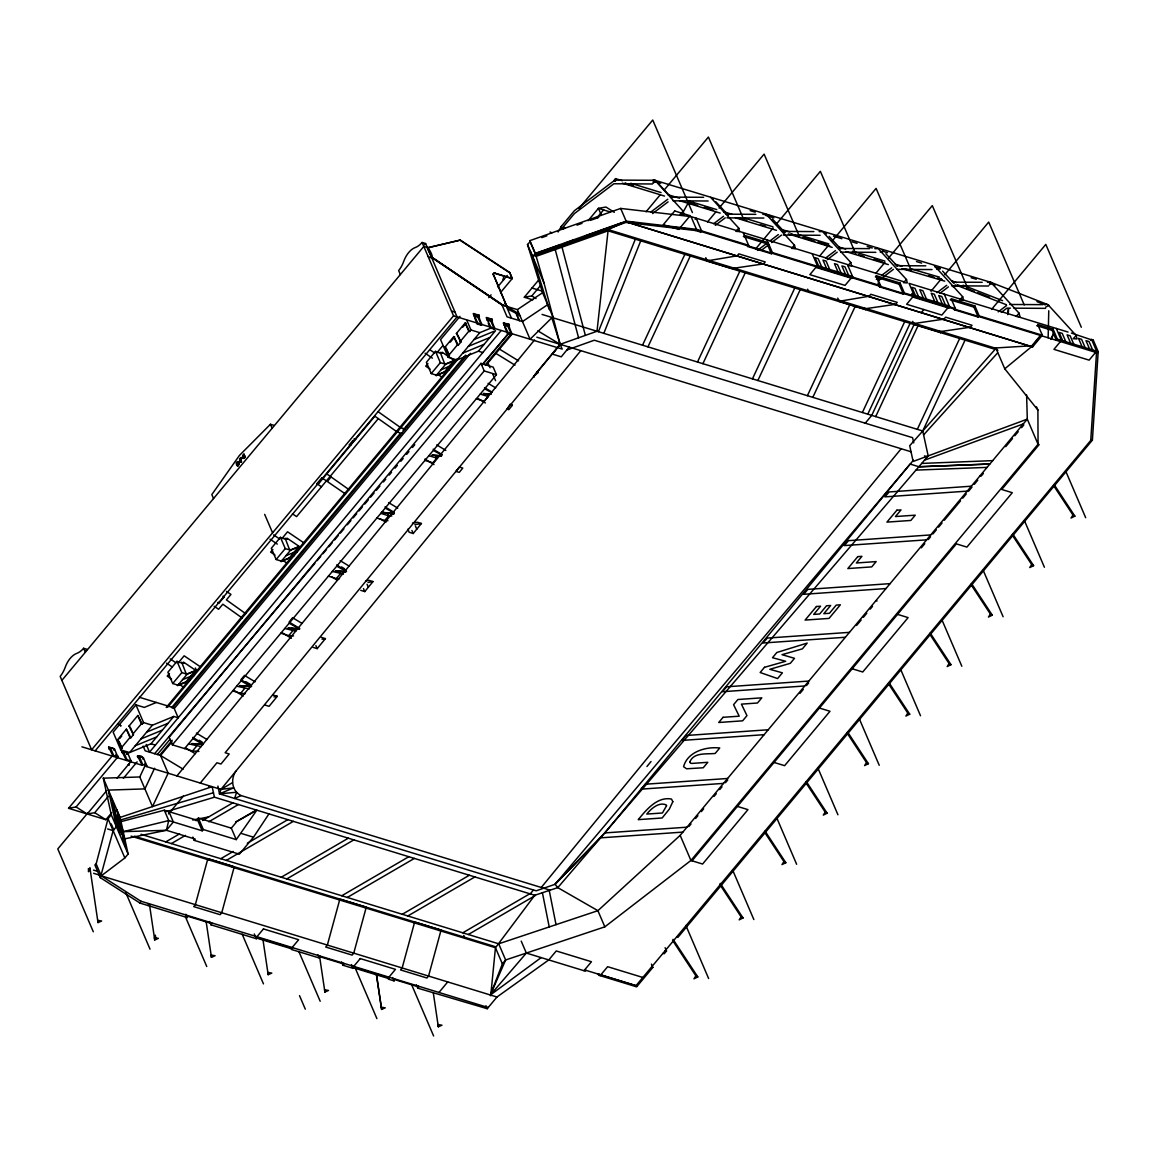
<?xml version="1.0" encoding="UTF-8"?>
<svg xmlns="http://www.w3.org/2000/svg" width="1156" height="1156" viewBox="0 0 1156 1156"><rect width="100%" height="100%" fill="white"/><g stroke="black" fill="none" stroke-linecap="round" stroke-linejoin="round"><path stroke-width="1.5" d="M119.082 823.896L118.765 822.696L120.094 827.898M1048.145 337.783L1048.767 310.762M615.541 178.631L615.454 181.333L613.908 180.582L615.541 178.631L622.289 180.697M1093.041 340.355L1071.381 333.072M635.352 986.444L1090.744 440.436L1096.524 352.609L1098.157 352.291M676.636 936.952L677.907 937.343L1092.391 440.118L1098.2 351.655L1093.085 339.719M1007.7 314.605L1008.191 309.273M1008.191 313.97L1008.697 308.594M238.541 463.513L238.223 464.51M242.63 456.533L243.396 454.539M131.105 836.149L495.447 947.703L490.722 995.778M995.128 349.343L608.056 230.824L597.002 331.252L560.154 344.329L535.214 374.241M965.072 340.139L922.748 431L928.167 455.883L557.784 887.635L550.068 890.163L241.156 795.574C231.894 791.296 230.362 779.173 235.81 771.254M244.335 458.094C246.459 454.814 244.176 458.238 243.107 456.765M245.072 456.1L243.555 457.501M196.115 820.774L198.384 818.058L203.283 829.517L202.213 830.803L168.733 820.558L123.23 831.67C112.421 803.507 122.406 838.216 124.79 838.837L166.406 830.283L168.733 820.558L164.297 810.212L120.874 821.67M187.879 915.595L187.243 917.561L140.064 903.111L100.341 877.679L94.893 864.963L96.15 863.922L108.028 818.723L111.279 814.807L103.289 778.176L139.789 776.962L145.743 764.246M154.586 768.234L144.905 788.898L108.404 790.097L116.395 826.742L113.144 830.644L100.341 877.679M682.864 832.103L600.528 837.854L555.053 884.311L536.196 890.814L219.51 793.84L220.941 789.389L580.818 350.658M148.141 905.596L148.777 903.616M244.884 456.042L244.956 457.285M1036.527 406.84L1037.9 410.033L1038.059 444.251L690.927 860.469L604.834 926.852L505.634 959.971L502.383 963.887L490.375 994.984L541.167 957.602M598.403 331.685L635.323 239.176M603.822 333.347L640.727 240.838M140.064 903.111L140.859 901.203L101.266 875.843L96.15 863.922M563.275 228.787L563.882 227.313L564.749 228.108M642.534 345.196L684.858 254.349M647.952 346.858L690.277 256.011M697.501 362.03L739.826 271.183M702.906 363.692L745.23 272.83M752.455 378.865L794.779 288.003M757.874 380.512L800.198 289.665M807.408 395.684L849.732 304.837M812.827 397.346L855.151 306.485M862.376 412.519L904.7 321.657M867.78 414.166L910.104 323.319M940.984 331.512L940.464 332.61L940.984 331.512L970.39 327.22L972.023 325.269L945.622 317.178L943.99 319.128L914.584 323.434L871.74 415.38L865.237 423.183M875.699 416.594L918.023 325.746M917.329 429.338L959.653 338.491M1050.905 339.04L1053.853 332.769M1051.079 339.445L1054.026 333.159M682.43 213.34L688.254 202.864M558.102 231.995L561.296 226.431L574.402 210.724L614.949 180.09L654.961 180.307L990.909 282.353L1048.001 304.678L1076.207 335.543L1077.002 338.925L1073.245 338.679L1076.207 335.543M672.561 940.363L695.883 975.837L693.976 978.814L697.805 976.936L673.067 939.322M719.74 884.354L741.126 916.867L739.204 919.844L743.033 917.965L720.289 883.372M764.492 832.06L783.927 861.625L782.005 864.601L785.834 862.723L765.07 831.121M805.775 782.554L825.211 812.119L823.303 815.096L827.132 813.203L806.353 781.615M847.073 733.049L866.509 762.599L864.587 765.575L868.416 763.697L847.651 732.109M888.357 683.528L907.792 713.093L905.885 716.07L909.714 714.191L888.935 682.589M929.655 634.023L949.09 663.587L947.169 666.564L951.012 664.671L930.233 633.083M970.953 584.517L990.389 614.067L988.467 617.044L992.296 615.165L971.531 583.578M1012.237 534.997L1031.672 564.562L1029.765 567.538L1033.594 565.66L1012.815 534.058M1053.535 485.491L1072.97 515.056L1071.048 518.033L1074.878 516.14L1054.113 484.552M203.283 829.517L236.243 839.603L256.82 810.168L235.636 822.104L256.372 810.038M192.835 837.088L194.237 840.369L239.335 854.183L253.496 837.204L268.958 813.882M243.367 455.247C244.682 455.074 243.945 453.138 244.263 454.583M244.971 457.617L243.786 458.412M134.313 836.149L207.863 858.677L195.35 904.657L193.717 906.607L220.117 914.685L221.75 912.734L234.263 866.754L339.878 899.093L327.35 945.073L325.717 947.024L352.118 955.102L353.75 953.151L366.279 907.171L414.672 921.997L402.158 967.977L400.525 969.927L426.925 978.005L428.558 976.054L441.072 930.074L496.097 946.923L534.766 895.279L550.068 890.163M503.886 279.477L503.192 279.68L503.77 278.047M176.94 775.907L534.534 339.965M200.277 783.06L216.923 762.772L220.969 764.015L229.191 753.987L225.145 752.744L560.154 344.329L544.086 283.249L535.3 253.381L529.853 240.665L620.685 208.427L691.042 216.62L847.42 264.507L852.882 277.223L880.612 285.72L879.629 286.89L903.4 294.159L904.368 292.988L900.119 283.047L876.349 275.778L875.381 276.949L899.137 284.217L903.4 294.159M273.25 695.059L277.296 696.302L269.088 706.316L265.042 705.073M313.146 647.389L317.192 648.632L325.414 638.618L321.368 637.375M360.73 590.34L364.776 591.583L372.998 581.569L368.952 580.326L365.657 580.919M407.866 529.231L409.166 532.266L413.212 533.508L421.434 523.495L417.374 522.252L412.432 523.133M569.229 347.103L561.252 356.828L552.452 354.126L560.154 344.329L551.86 317.871M541.268 887.461L901.16 448.745M646.941 766.515L651.016 761.529M604.834 926.852L597.898 910.682L557.784 887.635L555.053 884.311L604.761 832.927L910.162 464.062L918.89 466.735L989.868 464.018L918.904 466.807M238.541 461.562C240.968 463.802 236.359 469.206 236.301 462.877L237.645 461.678M239.567 458.975L240.997 457.516L240.304 458.918L240.795 459.698L241.546 458.788L240.853 460.189L241.59 461.576C240.202 464.596 238.295 453.383 241.098 462.183M237.833 466.085L236.489 462.935L237.327 461.952M239.74 459.033L240.997 457.516M237.934 464.885L237.341 462.718M237.659 466.041L239.119 462.906M61.875 680.378L423.804 246.43L427.763 247.644L460.305 240.087L509.724 272.498L512.281 278.466L500.548 292.526M428.052 256.372C441.173 264.811 417.75 231.012 432.026 257.586L501.964 304.909L517.368 309.635L530.069 339.257L552.9 316.758L542.597 292.714L527.483 244.508L530.142 241.763L529.853 240.665M428.197 247.774L460.305 240.087M400.352 274.55L398.647 270.576A21.198 12.644 -73 0 0 403.661 261.559A20.028 11.936 -73 0 1 415.38 247.5A21.198 12.644 -73 0 0 422.099 242.457L453.542 315.834L91.613 749.782L60.17 676.405A21.198 12.644 -73 0 0 65.184 667.388A20.028 11.936 -73 0 1 76.903 653.328A21.198 12.644 -73 0 0 83.622 648.285L87.133 649.369A21.198 12.644 -73 0 1 86.079 650.525M352.941 440.494L349.517 444.598L350.846 445.002M95.139 750.865L457.068 316.917L425.61 243.526L422.099 242.457M322.842 478.57L321.527 478.165L316.643 484.017L317.958 484.422L374.862 416.189L397.202 432.012L401.609 433.37M493.496 274.781L506.805 306.398L493.496 274.781A3.439 1.59 39.8 0 1 495.115 273.206L512.281 278.466M493.337 274.984A3.439 1.59 39.8 0 1 494.956 273.394L495.115 273.206M156.335 702.458L144.283 707.414L135.946 704.857L113.158 732.182L120.759 749.883L129.559 752.585L151.002 743.77L173.79 716.445L178.197 717.789L173.935 707.848L139.428 697.285M459.958 316.383L440.58 339.604L448.167 357.305L456.967 360.007L478.425 351.193L495.519 330.703L474.061 339.517M378.373 418.559L296.586 516.616L292.454 513.813M183.602 663.342C184.902 661.593 179.845 663.992 176.998 661.319L167.895 672.243L172.721 683.528L178.01 685.147L185.885 681.91L187.2 682.315M287.02 539.332C288.321 537.598 283.263 539.982 280.431 537.323L271.313 548.247L276.139 559.518L281.428 561.137L289.303 557.9L290.633 558.305M442.112 353.389C443.413 351.655 438.355 354.039 435.509 351.366L426.391 362.305L431.231 373.576L436.506 375.194L444.395 371.957L445.71 372.362M327.596 481.171L331.18 476.879M169.441 673.442L167.215 676.101L171.594 679.078M178.573 662.475L184.136 655.813L200.234 666.694M272.859 549.432L270.634 552.106L275.027 555.068M282.006 538.479L287.555 531.803L303.652 542.699M427.937 363.49L425.711 366.163L430.104 369.125M437.084 352.522L442.647 345.861M108.678 746.964L108.881 748.698L108.678 746.964L113.837 748.539L114.039 750.273M109.415 748.871L110.355 747.73L114.458 748.987L117.854 756.934L113.765 755.692L110.355 747.73M181.405 662.663L183.934 662.952M284.824 538.667L287.353 538.942M439.916 352.71L442.43 352.999M120.759 749.883L122.059 748.322L117.594 739.71L126.38 729.161L130.845 737.788L133.446 734.667L130.469 727.702M133.446 734.667L128.995 726.04L137.781 715.506L142.231 724.133L143.546 722.558L135.946 704.857M448.167 357.305L449.467 355.745L445.017 347.132L453.802 336.584L458.267 345.211L460.868 342.089L457.892 335.124M460.868 342.089L456.403 333.463L465.203 322.929L469.654 331.541L470.954 329.98L466.822 320.328M477.284 323.983L477.876 323.275L473.368 313.854L478.887 314.996C478.974 317.958 480.101 320.689 481.965 324.533L481.373 325.241L477.284 323.983L474.567 317.625M119.574 738.655L121.77 736.025M450.291 342.133L454.684 336.858M462.776 327.148L466.085 323.189M473.931 315.169L473.729 313.421M488.742 297.641L491.054 294.867M497.99 286.558L507.253 275.46M494.956 273.394L512.122 278.654L509.724 272.498M474.827 314.894L473.873 316.036L477.977 317.279L481.373 325.241M114.458 748.987L114.401 749.854M478.887 314.996L479.09 316.744M111.612 812.812L105.861 819.705L68.551 808.29L112.074 756.096M172.721 683.528L181.839 672.59L176.998 661.319M276.139 559.518L285.257 548.594L280.431 537.323M431.231 373.576L440.349 362.652L435.509 351.366M477.977 317.279L478.916 316.152M113.765 755.692L113.187 756.385L109.242 748.279M121.178 748.062L129.963 737.514L126.38 729.161M132.564 734.392L141.35 723.858L137.781 715.506M448.6 355.47L457.386 344.936L453.802 336.584M459.987 341.815L468.772 331.281L465.203 322.929M127.232 754.319L127.03 752.585L121.525 751.429L124.964 752.484M177.128 684.872L177.677 685.537L185.552 682.3L195.321 670.581L196.65 670.986L195.364 668.009M186.232 673.948L181.738 662.272M280.547 560.862L281.096 561.527L288.986 558.29L298.754 546.586L300.069 546.99L287.006 538.147M289.665 549.938L285.156 538.277M435.624 374.92L436.188 375.584L444.063 372.348L453.831 360.629L455.146 361.033L442.098 352.204M444.742 363.996L440.234 352.32M68.551 808.29L76.079 806.96L118.36 756.284M177.677 685.537L187.445 673.818L195.321 670.581M281.096 561.527L290.864 549.822L298.754 546.586M436.188 375.584L445.941 363.865L453.831 360.629M121.886 751.01L122.088 752.744L123.562 751.776L127.651 753.033L131.062 760.98L130.469 761.688M490.274 327.957L490.852 327.264L486.358 317.828L491.864 318.984C491.965 321.932 493.092 324.663 494.941 328.506L494.363 329.214L490.274 327.957L488.222 323.189M578.867 208.6L652.75 120.022L692.415 212.588M486.922 319.143L486.719 317.394M126.712 754.16L127.651 753.033M166.218 707.472L456.938 358.895M506.964 306.196L502.398 305.054L432.026 257.586M129.559 752.585L152.346 725.26L173.79 716.445M456.967 360.007L479.754 332.682L491.314 327.928M167.707 707.197L458.007 359.126M492.066 320.718L491.864 318.984M494.363 329.214L490.953 321.252L491.892 320.125M123.562 751.776L126.972 759.723L126.38 760.431L122.449 752.31M171.579 707.674L399.716 434.121L400.149 435.118M402.967 430.22L465.55 355.195M172.591 707.963L466.504 355.557M174.498 708.238L470.506 353.317M87.813 812.943L57.8 848.938L93.304 931.779M76.079 806.96L87.206 813.997L106.757 790.56M117.103 778.147L130.903 761.587M217.892 786.066L219.51 793.84L233.613 787.857L220.941 789.389L146.234 766.5L146.812 765.807L143.402 757.845L139.312 756.602C135.353 758.813 139.067 753.134 142.78 757.397L142.983 759.145M137.839 757.57L137.636 755.822M532.786 299.838L524.304 297.236L538.841 279.81M588.101 220.724L598.418 208.355L605.961 207.04L614.298 212.314M87.206 813.997L94.734 812.682L108.491 796.195M123.374 778.335L137.131 761.862M507.34 333.188L507.932 332.48L503.424 323.059L508.929 324.2C509.03 327.162 510.157 329.894 512.021 333.737L511.429 334.445L507.34 333.188L504.608 326.83M503.987 324.374L503.785 322.625M504.883 324.099L503.929 325.241L508.019 326.483L511.429 334.445M143.402 757.845L143.344 758.712M501.054 330.674L149.543 752.137L146.248 744.45M524.304 297.236L531.832 295.922L540.965 284.983M596.843 217.978L603.678 209.771M508.929 324.2L509.131 325.949M81.932 746.819L142.13 765.258L142.723 764.55L139.312 756.602M508.019 326.483L508.972 325.356M184.599 748.582L496.444 374.674L493.193 367.131L480.968 363.374L169.123 737.282L172.36 744.84L192.517 751.01L198.89 751.414M157.332 754.521L170.062 739.276M482.283 364.949L508.886 333.058L482.124 364.718M159.673 755.244L172.201 740.23M485.188 364.949L511.357 333.564M171.998 741.791L160.554 755.504L168.14 773.22L152.491 806.599L139.789 776.962M485.997 365.296L512.137 333.954M172.36 744.84L484.205 370.931L480.968 363.374M110.586 824.676L111.236 823.896L113.794 829.863M289.925 620.945L292.613 617.723L301.716 623.229M195.162 743.713L196.448 746.285L192.517 751.01M243.266 686.028L244.566 688.6L240.621 693.325L232.703 690.898M291.384 628.344L292.685 630.901L288.74 635.627L280.821 633.213M338.954 571.295L340.254 573.867L336.324 578.592L328.405 576.165M393.893 513.856L387.39 513.221L393.474 513.437M195.393 743.799L203.254 744.464M291.615 628.416L299.476 629.081M339.185 571.382L345.456 571.931L335.356 570.905L346.525 571.613L337.017 566.31M387.491 513.452L381.653 512.195M424.946 460.406L432.864 462.819L436.809 458.108L435.74 455.609M487.11 394.023L488.179 396.508L484.234 401.233L476.315 398.806M376.827 518.09L384.76 520.518L388.691 515.793L391.884 515.995M646.06 211.794L659.903 195.176M664.527 189.642L708.397 137.044L743.9 219.886M202.589 744.189L193.211 738.727M250.693 686.491L241.329 681.043M583.968 970.708L591.453 961.734L556.253 950.955L548.768 959.928L496.979 997.007L101.266 875.843L124.848 857.954L128.099 854.053L120.108 817.408L103.289 778.176M168.501 813.925L183.371 796.108M537.135 372.391L533.566 376.683L537.901 372.622L537.005 372.088L537.901 372.622M510.273 404.138L506.993 409.137L508.756 409.672L512.339 405.38L511.299 404.759M123.23 831.67L166.406 830.283L173.342 821.974L168.921 811.628M695.161 219.351L696.143 218.181L701.591 230.911L700.623 232.081L695.652 230.55L625.916 222.429L535.589 254.479L530.142 241.763M696.62 229.379L695.652 230.55L695.305 229.755L1096.524 352.609M707.53 221.923L715.607 212.242M719.075 208.08L764.102 154.109L799.605 236.951M194.237 840.369L195.277 839.126L166.406 830.283M236.243 839.603L231.33 828.158L236.445 822.032M707.125 260.88L737.181 255.808L738.814 253.858L765.214 261.935L763.581 263.886L734.176 268.192L733.67 269.29M208.542 859.862L209.193 859.081L232.948 866.35L232.298 867.13M709.09 260.505L708.44 261.285L732.21 268.568L732.861 267.787M766.919 239.856L772.367 252.572L771.399 253.742L747.629 246.474L748.611 245.303L743.149 232.573M755.735 248.843L773.046 228.079M776.514 223.932L820.37 171.334L855.888 254.176M771.399 253.742L767.136 243.8L768.104 242.63L744.348 235.362M256.95 936.736L256.314 938.715L210.999 924.829L211.635 922.864M819.517 256.213L828.751 245.144M832.219 240.983L876.089 188.385L911.593 271.241M852.882 277.223L851.9 278.394L816.7 267.614L817.682 266.444L812.22 253.728M292.15 947.515L291.514 949.481L319.244 957.977L319.88 956.012M839.126 301.311L869.182 296.225L870.815 294.274L897.215 302.366L895.582 304.317L866.176 308.609L865.671 309.707M340.543 900.278L341.193 899.498L364.949 906.766L364.299 907.547M841.106 300.936L840.455 301.716L864.211 308.984L864.861 308.204M875.728 273.423L884.961 262.354M888.429 258.207L932.3 205.609L967.803 288.451M899.137 284.217L900.119 283.047M353.75 966.387L353.115 968.352L343 965.26L343.635 963.28M944.235 294.144L949.683 306.86L948.715 308.031L913.5 297.265L914.483 296.095L909.035 283.365L1068.028 332.047M930.985 291.283L941.374 278.827M944.842 274.666L988.712 222.068L1024.216 304.924M921.578 312.264L923.861 309.533M913.934 324.215L914.584 323.434M415.351 923.182L416.001 922.401L439.757 929.67L439.107 930.45M915.899 323.839L915.249 324.619L939.019 331.888L939.669 331.107M388.951 977.167L388.315 979.132L394.051 980.88L394.687 978.915M979.175 315.891L978.207 317.062L954.437 309.794L955.42 308.623L951.157 298.681L974.913 305.95L979.175 315.891L1042.322 335.226L1032.554 346.945L625.569 221.634L1032.554 346.945M978.207 317.062L973.944 307.12L974.913 305.95M496.979 997.007L487.211 1008.711L417.807 988.163L418.443 986.198M991.545 309.447L1045.804 244.393L1081.308 327.249M438.948 992.469L447.733 981.935M530.214 893.877L533.465 889.976M1031.658 345.976L1040.458 335.442M1041.975 334.431L1032.221 346.15L1004.766 368.807L1037.9 410.033M1053.116 329.214L1057.379 339.156L1056.411 340.326L1052.148 330.385L1053.116 329.214L1037.712 324.489L1042.322 335.226M1090.527 340.399L1091.495 339.228L1096.611 351.164L1089.125 360.137L1053.925 349.358L1061.41 340.384L1056.295 328.449M141.018 834.285L498.698 943.802L597.898 910.682L680.162 835.355L1027.294 419.137L1026.615 394.976M688.86 826.583L691.028 823.982L689.93 823.65M695.609 818.477L697.906 815.731M701.36 811.599L703.643 808.853M713.975 796.47L716.272 793.71M719.711 789.577L722.009 786.831M725.448 782.699L727.745 779.953M799.981 693.34L803.247 689.438M806.498 685.537L808.665 682.936L807.567 682.589M856.582 625.468L861.133 620.021M863.402 617.304L866.812 613.215M870.208 609.14L872.491 606.409M921.332 547.843L924.786 543.696M928.239 539.563L930.537 536.803M932.849 534.043L936.302 529.896M938.6 527.136L942.053 523.003M944.351 520.229L960.477 500.909M962.775 498.149L966.228 494.002M968.54 491.242L971.994 487.11M974.291 484.35L977.745 480.202M983.366 473.454L981.198 476.07L980.1 475.723M1005.706 446.678L1012.512 438.514M1014.78 435.783L1018.19 431.708M1021.586 427.633L1023.855 424.902M586.049 970.361L585.384 971.141L526.341 953.064L521.226 941.129M692.025 860.801L956.359 543.869L966.907 547.106L1012.28 492.702L1001.732 489.465L1039.157 444.583L1038.059 444.251L1027.294 419.137L913.139 461.461L909.714 445.71L995.995 348.361L997.874 350.499M599.241 974.407L598.591 975.187L636.624 986.834L652.837 967.399L651.42 964.09M600.152 975.664L607.637 966.691L642.852 977.47M665.09 947.689L666.506 951.012L664.223 953.743L662.966 953.353M154.615 753.698L314.88 563.348M317.206 560.588L320.689 556.441M323.015 553.695L326.498 549.548M328.824 546.788L332.307 542.655M334.633 539.895L338.116 535.763M340.428 533.003L343.924 528.856M347.407 524.723L350.889 520.59M353.216 517.83L356.698 513.683M359.01 510.923L362.507 506.79M364.819 504.03L368.302 499.898M370.628 497.138L374.111 493.005M376.437 490.245L379.919 486.098M383.402 481.965L385.728 479.205M389.211 475.073L391.537 472.313M395.02 468.166L397.346 465.406M400.829 461.273L403.155 458.513M406.637 454.38L408.949 451.62M412.446 447.473L414.758 444.728M555.053 884.311L913.413 460.218M526.341 953.064L490.375 994.984L505.634 959.971L498.698 943.802M273.958 425.365L270.446 424.281L239.422 455.45L211.823 494.58L213.528 498.554M989.261 284.997L991.183 282.786L989.392 281.934M923.601 434.887L997.614 352.898M683.153 211.172L680.19 214.294L683.947 214.554L683.153 211.172L654.961 180.307M738.8 228.194L735.837 231.33L739.594 231.576L738.8 228.194L710.608 197.329M794.504 245.245L791.542 248.381L795.299 248.641L794.504 245.245L766.312 214.395L762.83 214.366M850.787 262.484L847.825 265.605L851.582 265.866L850.787 262.484L822.581 231.619L819.113 231.605M906.492 279.535L903.53 282.671L907.287 282.917L906.492 279.535L878.285 248.67L874.817 248.656M962.702 296.745L959.74 299.881L963.497 300.141L962.702 296.745L934.51 265.894M1019.115 313.218L1016.153 316.354L1019.91 316.599L1019.115 313.218L990.909 282.353L987.441 282.339M549.273 309.606L532.598 256.444L535.257 253.684M243.873 454.9L243.237 456.577M243.786 454.149L242.644 456.938M237.356 462.472L238.714 463.31M651.016 211.909L667.792 199.222M652.576 213.585L668.096 201.852M713.714 223.686L723.497 216.288M715.333 225.319L725.217 217.848M757.411 250.419L767.194 243.02M769.997 240.91L778.378 234.567M761.732 250.014L768.798 244.682M771.616 242.543L781.499 235.073M825.702 257.976L835.485 250.577M827.32 259.609L837.204 252.138M876.32 279.405L879.124 277.296M881.912 275.186L891.695 267.787M877.895 281.081L893.415 269.348M936.924 292.714L946.706 285.315M939.944 293.292L948.411 286.89M998.206 311.86L1006.601 305.516M1001.269 312.409L1006.919 308.146L1010.431 308.161M517.368 309.635L542.597 292.714M547.713 304.649L522.469 321.556L507.079 316.845L501.964 304.909M220.941 789.389L232.472 782.67M165.814 841.871L179.57 833.852M202.517 820.5L232.862 802.828M171.363 843.577L185.394 835.398M208.774 821.786L238.396 804.533M220.767 858.706L233.237 851.437M247.268 843.259L287.815 819.662M226.316 860.396L293.364 821.352M281.269 877.231L348.317 838.187M286.818 878.921L353.866 839.877M341.771 895.755L408.819 856.712M347.32 897.446L414.368 858.417M402.288 914.28L469.336 875.237M407.837 915.971L474.885 876.942M462.79 932.805L529.838 893.761M468.339 934.496L535.387 895.467L214.424 797.192L166.276 811.7M1045.747 307.091L1048.897 305.357L1046.469 304.245M532.598 256.444L608.186 229.611L623.994 222.357M241.156 795.574L234.654 798.478L236.561 792.25L219.51 793.84M98.014 922.589L101.641 921L97.725 920.349L98.014 922.589L89.865 867.52M154.731 939.944L158.358 938.354L154.442 937.718L154.731 939.944L149.427 904.252M211.461 957.312L215.074 955.723L211.158 955.073L211.461 957.312L206.144 921.621M268.178 974.681L271.79 973.092L267.874 972.442L268.178 974.681L262.86 938.99M324.894 992.05L328.506 990.461L324.59 989.811L324.894 992.05L319.576 956.359M376.292 973.728L381.61 1009.419L385.237 1007.83L381.307 1007.179L376.336 973.728M438.326 1026.788L441.953 1025.199L438.037 1024.548L438.326 1026.788L433.312 992.845M244.234 458.354L243.035 458.224M468.368 346.338L489.826 337.523M462.675 353.172L484.118 344.358M441.072 369.732L448.947 366.495L450.262 366.9M285.98 555.675L293.87 552.438L295.185 552.843M182.561 679.67L190.437 676.433L191.766 676.838M146.639 732.095L168.097 723.28M140.945 738.915L162.404 730.115M135.252 745.75L156.71 736.936M924.554 460.131L1023.291 423.934M566.845 350.022L594.285 340.225L912.59 437.69L913.717 442.893M541.846 237.601L546.86 235.824M576.974 225.131L581.988 223.354M590.355 220.391L598.721 217.415M535.3 253.381L626.147 221.143L696.49 229.336L748.611 245.303M536.933 253.092L558.666 245.375M565.356 243.006L573.723 240.029M585.427 235.882L622.231 222.819M536.109 256.357L608.056 230.824M120.108 817.408L212.14 786.687L214.424 797.192M118.779 822.046L118.736 820.905L122.897 831.785M119.01 821.54C116.987 818.954 120.137 825.182 118.23 819.864M120.368 829.401L118.736 820.905M120.831 829.921L118.678 821.641L123.23 831.699M120.441 820.038L213.455 792.741M880.222 252.022L883.184 251.3L882.404 250.014M936.938 269.391L939.915 268.669L939.12 267.383M953.064 286.804L956.026 286.081L955.246 284.795M237.775 461.461L239.234 462.573M192.749 820.038L208.644 816.931M1090.744 440.436L1092.391 440.118M414.845 524.665L421.434 523.495M368.013 582.451L372.998 581.569M322.033 639.21L325.414 638.618M273.929 696.909L277.296 696.302M971.358 486.199L889.137 491.95L884.918 496.878L967.254 491.127M930.725 534.925L848.518 540.661L844.285 545.589L926.635 539.838M890.106 583.635L807.885 589.372L803.666 594.3L886.002 588.548M849.472 632.346L767.266 638.083L763.032 643.011L845.383 637.259M808.853 681.057L726.633 686.794L722.413 691.721L804.749 685.97M768.22 729.768L686.014 735.505L681.78 740.432L764.13 734.681M727.601 778.479L645.38 784.216L641.161 789.143L723.497 783.392M604.761 832.927L686.967 827.19M994.897 348.014L1031.109 345.803M921.722 463.426L992.672 460.637M916.072 470.102L987.051 467.385M208.6 786.803L212.14 786.687M652.49 183.977L613.865 183.761L574.344 213.629L561.541 228.989L561.296 226.431M670.596 197.112L703.643 197.3M673.023 200.812L708.137 201M726.3 214.178L755.865 214.337M726.965 217.863L763.841 218.051M782.583 231.402L813.882 231.576M783.248 235.087L820.124 235.289M840.022 248.468L869.601 248.627M840.715 252.153L875.829 252.34M896.232 265.678L925.812 265.837M896.926 269.362L932.039 269.565M952.645 282.151L982.224 282.31M951.576 285.821L988.452 286.023M1009.737 304.476L1042.784 304.649M1013.942 308.175L1045.544 308.349M491.343 394.21L483.28 393.546L490.303 394.225M441.578 455.753L431.911 455.146L441.447 455.912M435.61 455.767L440.407 456.071M387.39 513.221L394.023 513.712M384.76 520.518L387.939 520.72M343.448 574.07L332.336 571.44M336.324 578.592L339.503 578.795M299.606 628.922L287.887 628.185L298.942 628.647L289.448 623.359M295.864 631.104L284.766 628.488M288.74 635.627L293.523 635.93M250.823 686.346L239.668 685.638L251.488 686.621M249.349 688.904L236.648 686.173M240.621 693.325L245.419 693.629M203.384 744.305L191.65 743.568M201.245 746.588L188.529 743.857M632.722 222.472L638.083 223.094M643.444 223.715L647.028 224.134M652.389 224.755L657.75 225.377M663.125 226.012L668.486 226.634M673.847 227.255L677.43 227.674M682.791 228.296L686.361 228.715M381.552 511.964L387.52 513.062L388.691 515.793L380.772 513.365M564.735 227.876L563.319 227.559L563.853 228.772M237.861 462.241L238.656 463.065M935.247 267.267L940.377 268.77M971.141 277.758L976.271 279.246M895.091 264.204L901.94 266.212M910.495 268.712L939.568 277.194M904.787 268.77L909.917 270.258M928.687 275.648L933.846 277.252M937.227 278.148L942.357 279.651M901.998 268.654L944.712 281.139M655.669 181.709L660.726 183.255M750.143 210.623L755.215 212.169M765.344 215.276L773.87 217.877M833.433 236.127L841.871 238.7M852.001 241.806L857.073 243.352M867.188 246.459L872.26 248.005M882.433 251.127L887.548 252.687M916.506 261.559L921.607 263.12M630.728 183.269L661.073 192.561M667.821 194.627L679.627 198.24M688.08 200.826L716.778 209.612M723.526 211.678L732.023 214.279M743.958 217.935L772.945 226.807M783.176 229.943L789.924 232.009M800.053 235.116L828.751 243.902M838.88 246.994L845.701 249.089M852.507 251.17L884.875 261.083M625.064 183.183L630.121 184.729M689.164 202.806L694.221 204.352M709.423 209.005L704.351 207.459L712.819 210.132M743.351 219.394L738.236 217.834L746.79 220.536M791.022 233.989L799.461 236.575L791.051 234.09M802.828 237.601L811.281 240.188M818.029 242.254L826.468 244.841M874.052 259.406L879.167 260.981M625.093 183.284L633.517 185.856M689.193 202.892L697.632 205.479M760.431 224.712L765.547 226.273M802.856 237.703L814.677 241.315M818.058 242.355L829.863 245.968M858.749 254.811L863.864 256.386M874.081 259.508L882.606 262.123M622.347 183.168L664.498 196.058M679.685 200.711L720.202 213.109M735.491 217.805L776.427 230.333M788.291 233.96L832.176 247.398M845.759 251.56L888.343 264.608M850.845 265.548L903.891 281.789M1036.744 325.66L1052.148 330.385M743.366 236.532L767.136 243.8M950.174 299.852L973.944 307.12M1057.379 339.156L1098.2 351.655M772.367 252.572L817.682 266.444M904.368 292.988L914.483 296.095M949.683 306.86L955.42 308.623M610.296 211.996L598.418 208.355L601.192 214.828M608.186 229.611L995.995 348.361L1004.766 368.807M531.977 288.017L542.164 291.139M542.048 314.432L922.748 431M507.513 308.955L519.015 314.721L517.686 311.629M518.495 313.536L506.357 306.253M519.044 315.328L519.925 315.588M473.368 313.854L476.807 314.909M486.358 317.828L491.502 319.403M503.424 323.059L506.863 324.114M474.292 314.735L479.437 316.311M487.268 318.709L492.427 320.284M504.348 323.94L509.493 325.515M486.864 320.01L490.953 321.252M451.505 311.065L455.016 312.134M536.817 337.191L911.044 451.765M924.482 455.883L927.415 456.779M453.542 315.834L562.206 349.098L560.154 344.329L537.858 330.847M470.954 329.98L479.754 332.682M468.772 331.281L469.654 331.541M456.403 333.463L457.285 333.737M457.386 344.936L458.267 345.211M478.425 351.193L482.832 352.537M445.017 347.132L445.898 347.392M454.828 361.423L453.499 361.019L445.624 364.256L440.349 362.652M484.205 370.931L496.444 374.674M445.074 363.605L445.941 363.865M444.063 372.348L445.378 372.752M480.26 394.08L488.179 396.508M405.192 429.064L400.785 427.72L378.041 411.623M428.89 455.681L436.809 458.108M354.401 438.745L355.73 439.15M354.083 439.135L355.398 439.54M875.93 600.629L877.028 600.961M349.199 444.988L350.514 445.392M897.562 614.371L908.11 617.607L862.737 671.997L852.189 668.775M321.859 477.775L345.514 494.002M316.975 483.627L318.29 484.032M237.038 462.819L238.107 464.943M299.736 547.38L298.421 546.976L290.546 550.213L285.257 548.594M819.431 708.05L829.994 711.272L784.621 765.677L774.058 762.44M289.983 549.548L290.864 549.822M288.986 558.29L290.3 558.695M224.018 597.06L223.021 596.265L224.336 596.669L219.134 602.926L217.819 602.522L219.452 602.536M737.398 806.397L747.961 809.633L702.588 864.038L690.927 860.469L680.162 835.355M196.318 671.376L195.003 670.971L187.113 674.208L181.839 672.59M186.564 673.558L187.445 673.818M185.552 682.3L186.882 682.705M143.546 722.558L152.346 725.26M141.35 723.858L142.231 724.133M128.995 726.04L129.862 726.315M151.002 743.77L155.41 745.114M129.963 737.514L130.845 737.788M117.594 739.71L118.476 739.97M137.275 756.255L140.714 757.31M138.2 757.137L142.13 765.258M126.972 759.723L131.062 760.98M142.723 764.55L146.812 765.807M665.235 950.622L666.506 951.012M198.384 818.058L231.33 828.158M241.358 833.476L253.496 837.204M164.297 810.212L197.777 820.471L202.213 830.803M651.565 967.008L652.837 967.399M584.618 969.927L636.002 985.663M107.638 828.953L113.144 830.644M93.477 870.092L96.916 871.147M93.622 873.3L100.5 875.395M140.859 901.203L488.193 1007.541M188.211 916.39L211.981 923.658M257.282 937.545L292.482 948.31M320.226 956.807L343.982 964.09M354.083 967.182L389.297 977.962M395.02 979.71L418.79 986.993M597.681 973.93L637.259 986.082M989.941 283.249L994.984 285.214M1036.961 301.629L1045.356 304.909M951.547 280.691L956.489 282.628M963.078 285.2L1002.599 300.661M957.616 284.766L962.688 286.833M966.04 288.147L974.436 291.428M977.803 292.743L989.55 297.338M956.489 285.229L1006.356 304.722M550.054 232.009L551.831 232.847M1072.97 515.056L1074.878 516.14M1031.672 564.562L1033.594 565.66M990.389 614.067L992.296 615.165M949.09 663.587L951.012 664.671M907.792 713.093L909.714 714.191M866.509 762.599L868.416 763.697M825.211 812.119L827.132 813.203M783.927 861.625L785.834 862.723M741.126 916.867L743.033 917.965M695.883 975.837L697.805 976.936M534.318 376.928L533.581 376.74M488.107 383.315L495.693 387.896M484.523 387.607L492.109 392.202M491.647 392.563L484.942 388.951M477.804 398.401L485.39 402.982M436.737 444.916L445.84 450.421M433.153 449.207L442.257 454.713M441.679 455.002L433.572 450.551M424.917 459.077L434.02 464.582M388.618 502.6L397.722 508.105M385.035 506.892L394.138 512.397M393.56 512.686L385.454 508.235M379.833 518.611L385.902 522.266M340.182 560.674L349.285 566.18M341.555 566.96L344.531 568.752M336.598 564.966L345.702 570.472M331.396 576.685L337.48 580.341M289.029 622.015L299.65 628.43M282.31 632.809L291.413 638.314M255.115 681.823L244.494 675.407L240.91 679.699L251.531 686.129M245.867 681.693L250.317 684.381M234.191 690.493L243.295 695.999M196.376 733.092L206.996 739.522M199.237 740.274L202.213 742.08M192.806 737.398L203.427 743.814M186.087 748.178L195.191 753.683M183.154 769.173L160.554 755.504L145.15 750.793L143.142 746.111M499.493 349.112L518.567 360.86M495.924 353.404L514.984 365.151M531.832 295.922L536.008 298.551M94.734 812.682L105.861 819.705M460.131 240.289L509.565 272.686M432.185 257.383L502.571 304.852M118.013 723.858L121.004 725.867M430.148 349.921L434.512 352.883M425.119 353.23L432.387 358.158M437.416 374.067L441.809 377.044M326.758 473.888L349.098 489.71M317.958 484.422L321.469 486.792M273.611 534.881L279.434 538.826M270.027 539.173L277.31 544.1M282.339 560.024L286.717 562.986M226.547 591.453L230.954 594.43L226.403 599.892L245.708 613.677M214.178 606.279L218.585 609.27L222.819 604.198L242.124 617.969M183.587 662.157L196.65 670.986M170.192 658.891L176.015 662.822M166.608 663.183L172.432 667.128M178.905 684.02L183.298 686.996M117.71 723.757L120.686 725.78M942.573 271.111L954.09 283.552M885.857 253.742L897.374 266.183M829.141 236.373L840.658 248.815M772.425 219.004L785.097 232.688M715.709 201.65L728.367 215.319M658.992 184.281L671.65 197.951M243.208 458.267L242.529 457.27M119.603 826.569L120.065 827.869M119.487 826.034L119.791 827.089M825.687 232.645L826.468 233.946M768.971 215.276L769.752 216.577M712.255 197.907L713.035 199.208M118.244 820.341L117.652 818.303M243.006 458.022L242.471 456.88M117.869 818.593L117.782 818.202M119.819 827.595L120.137 828.621M1092.651 349.95L1089.068 341.598L1085.99 340.659L1089.573 349.011M1085.166 347.667L1081.597 339.315L1078.519 338.361L1082.088 346.713M1073.736 344.156L1070.153 335.804L1067.075 334.864L1070.658 343.216M1065.818 341.728L1062.234 333.376L1059.156 332.437L1062.725 340.789M1065.803 471.33L1085.686 517.715M954.105 308.999L954.437 309.794M948.368 307.236L948.715 308.031M945.377 304.852L941.808 296.514L938.73 295.56L942.299 303.912M937.906 302.569L934.323 294.216L931.245 293.277L934.828 301.629M1024.519 520.836L1044.403 567.235M926.462 299.072L922.878 290.72L919.8 289.766L923.384 298.118M918.543 296.644L914.96 288.292L911.882 287.353L915.465 295.69M911.882 293.48L913.5 297.265M912.72 321.382L914.064 324.533M876.349 275.778L880.612 285.72M877.982 283.047L879.629 286.89M983.221 570.341L1003.105 616.74M851.567 277.599L851.9 278.394M848.576 275.215L845.007 266.863L841.915 265.923L845.498 274.275M841.106 272.932L837.522 264.579L834.444 263.64L838.013 271.978M829.661 269.42L826.078 261.068L823 260.129L826.583 268.481M837.768 298.118L839.27 301.629M821.743 267.007L818.159 258.655L815.081 257.701L818.665 266.053M816.367 266.819L816.7 267.614M807.639 289.217L808.998 292.352M941.938 619.862L961.821 666.246M747.296 245.679L747.629 246.474M900.64 669.367L920.523 715.766M700.276 231.287L700.623 232.081M691.042 216.62L696.49 229.336M705.767 257.701L707.255 261.213M859.342 718.873L879.225 765.272M620.685 208.427L626.147 221.143M818.058 768.393L837.941 814.778M776.76 817.899L796.643 864.283M527.483 244.508L544.086 283.249M532.93 257.499L530.04 250.476M505.085 303.277L511.472 318.189M732.543 869.832L753.842 919.54M487.976 362.926L490.043 367.752M492.803 374.197L495.563 380.642M446.491 348.78L448.875 354.357M448.47 369.039L448.904 370.036M685.884 925.479L708.614 978.496M406.233 426.318L406.652 427.315M415.481 526.168L416.767 529.173M411.912 530.474L413.212 533.508M367.044 584.242L368.331 587.248M363.475 588.548L364.776 591.583M495.447 947.703L502.383 963.887M270.446 424.281L272.151 428.269M463.744 935.406L465.03 938.383M296.976 550.69L297.395 551.687M293.393 554.981L293.826 555.978M485.939 1005.734L487.211 1008.711M264.666 514.362L272.585 532.815M441.072 930.074L414.672 921.997M315.891 645.597L317.192 648.632M416.391 984.84L417.807 988.163M411.608 984.623L433.616 1035.978M366.279 907.171L339.878 899.093M392.621 977.571L394.051 980.88M354.878 967.254L376.899 1018.609M351.496 964.566L353.115 968.352M341.584 961.937L343 965.26M317.828 954.668L319.244 957.977M193.558 674.699L193.977 675.696M189.974 678.991L190.393 679.988M298.869 951.547L320.183 1001.255M299.505 995.634L305.3 1009.145M234.263 866.754L207.863 858.677M254.262 933.932L256.314 938.715M242.153 934.178L263.467 983.886M144.861 763.321L146.234 766.5M209.583 921.52L210.999 924.829M83.622 648.285L85.327 652.273M119.068 741.372L122.059 748.322M185.813 914.252L187.243 917.561M115.918 754.463L117.276 757.642M185.437 916.809L206.751 966.517M109.098 793.262L113.317 803.117L120.065 834.011M120.701 829.3L124.79 838.837M119.458 826.54L120.253 828.549M124.602 839.574L120.036 828.361M111.279 814.807L128.099 854.053M108.028 818.723L124.848 857.954M125.874 892.808L150.02 949.148M119.27 825.023L120.065 827.132M120.123 827.436L119.834 826.67L120.007 827.436M243.367 457.068L243.049 456.259M562.018 247.167L585.37 335.385M555.241 249.58L578.578 337.798M123.071 835.586L124.227 840.889M119.53 823.072L121.091 830.21M121.38 831.655L125.498 846.727L122.652 837.479M118.403 820.038L118.562 820.774M549.23 890.438L556.036 924.655M542.41 892.721L549.216 926.939M155.323 935.146L155.843 938.672M381.307 1007.179L381.61 1009.419M503.38 277.859L503.568 279.868M497.615 285.431L497.745 286.847M425.61 243.526A21.198 12.644 -73 0 1 424.555 244.682M88.477 868.662L88.463 871.711L90.284 869.413L88.477 868.662M689.814 761.905L690.566 763.249L692.357 763.394L707.79 762.31L703.238 767.772L686.577 768.783L683.572 766.703C687.488 751.761 705.897 746.4 719.726 747.99L715.174 753.452C706.764 754.406 693.932 751.978 689.814 761.905M653.429 179.874L653.342 182.966L655.192 180.726L653.429 179.874M666.535 805.732L662.431 812.986L646.768 814.07C651.16 808.651 658.833 801.744 666.188 804.865L666.535 805.732M672.835 801.686L669.295 809.171L662.142 817.986L638.242 819.647C646.291 809.85 657.244 796.325 671.491 799.056L672.835 801.686M128.793 764.203L128.013 765.142L129.125 765.359L128.793 764.203M459.481 467.067L455.898 471.373L459.221 472.385L462.79 468.093L459.481 467.067M674.714 210.97L663.284 224.669L678.731 229.408L690.146 215.71L674.714 210.97M263.452 928.933L255.967 937.906L291.168 948.686L298.653 939.712L263.452 928.933M817.335 265.649L809.85 274.637L845.05 285.402L852.536 276.429L817.335 265.649M360.253 958.57L352.768 967.558L387.968 978.337L395.468 969.349L360.253 958.57M914.136 295.3L906.651 304.274L941.851 315.053L949.351 306.065L914.136 295.3M764.492 667.301L760.142 672.517L777.598 678.572L782.395 672.835L769.809 669.295L790.314 663.327L794.49 658.328L782.02 654.672L802.394 648.848L807.206 643.083L776.846 652.49L772.497 657.706L785.69 661.29L764.492 667.301M723.049 717.312L718.729 722.486L742.643 720.824L746.964 715.636L741.415 704.134L757.483 703.007L761.804 697.834L737.904 699.51L733.583 704.683L739.19 716.185L723.049 717.312M857.795 556.614L847.839 568.564L871.74 566.888L876.147 561.599L856.365 562.986L861.914 556.325L857.795 556.614M816.454 606.495L805.111 620.078L829.025 618.417L840.354 604.819L836.236 605.108L829.401 613.301L823.823 613.692L830.658 605.498L826.526 605.787L819.691 613.981L813.723 614.4L820.572 606.206L816.454 606.495M896.897 510.186L886.927 522.122L910.841 520.446L915.249 515.171L895.452 516.544L901.015 509.897L896.897 510.186M655.539 180.553L653.342 182.547L656.319 181.839L655.539 180.553M564.287 227.616L562.986 228.642L564.287 227.616M512.195 405.294L510.562 404.802L512.339 405.38M118.288 819.546L117.71 817.899L118.577 820.312L118.288 819.546M519.29 320.588L516.414 313.926L519.29 320.588M118.273 813.549L116.583 809.619L119.429 818.867L118.273 813.549M119.588 819.604L117.898 815.659L120.744 824.907L119.588 819.604M113.852 807.047L112.161 803.117L115.008 812.365L113.852 807.047M115.282 813.622L113.591 809.691L116.438 818.939L115.282 813.622M116.756 820.384L115.065 816.439L117.912 825.687L116.756 820.384M118.23 827.132L116.539 823.202L119.386 832.45L118.23 827.132"/></g></svg>
